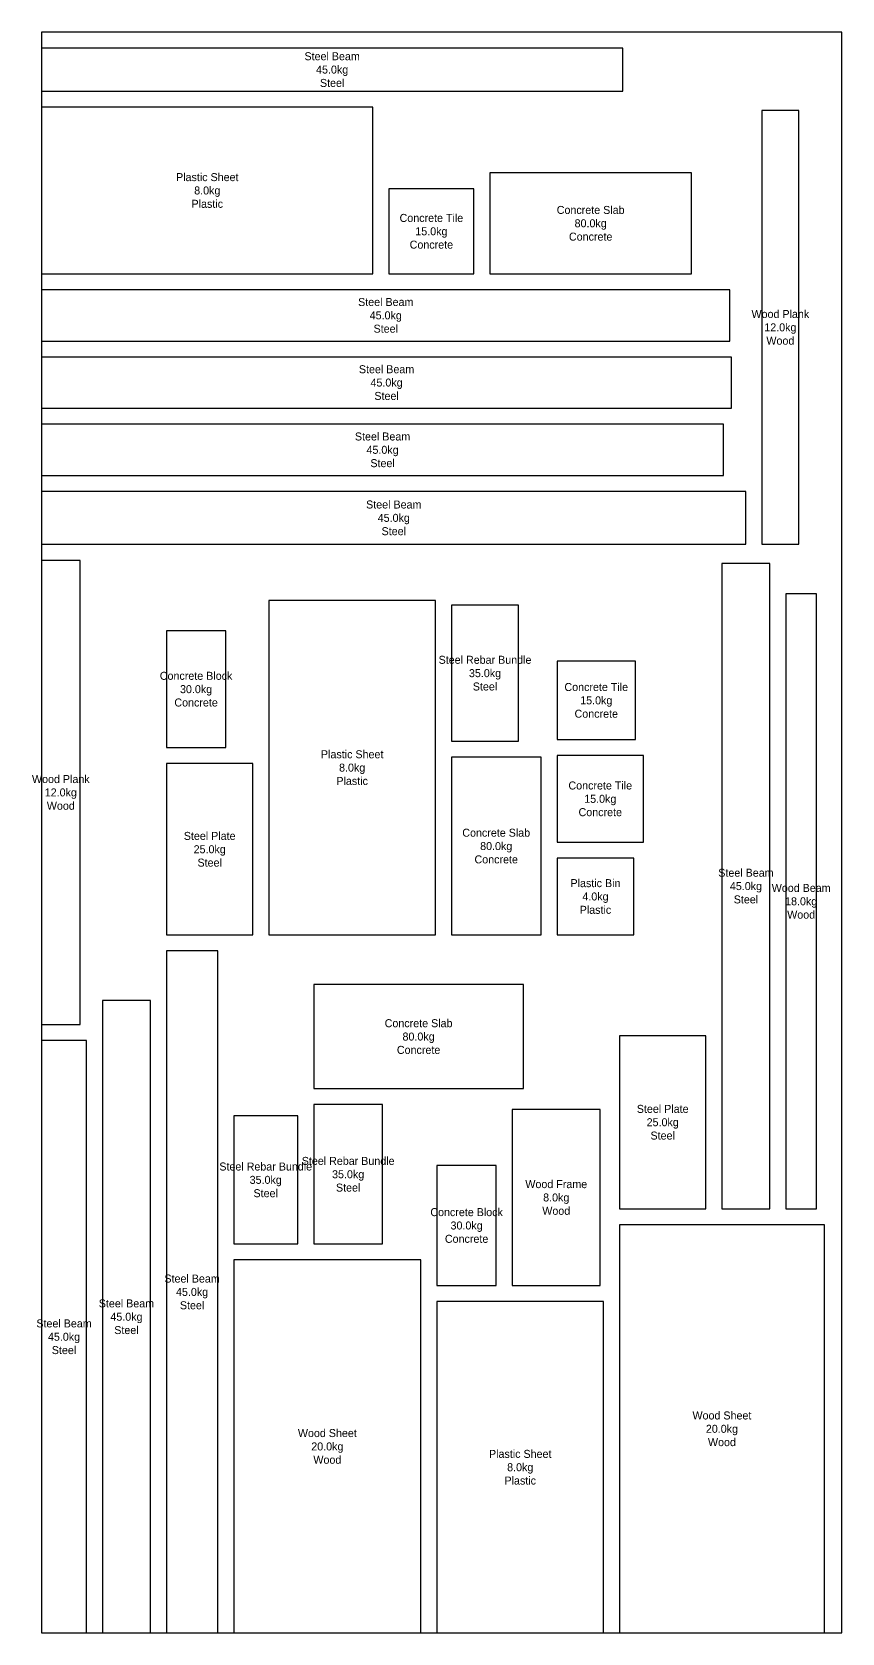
# Model space of a CAD drawing. Header units: metres. Extents: x -9 to 500, y 0 to 6375.
# Drawn here: x -6 to 500, y 5375 to 6375 of the extents above; entities that cross this region are included whole.
import ezdxf

# ---------------------------------------------------------------- set-up
doc = ezdxf.new("R2010")
doc.units = ezdxf.units.M

msp = doc.modelspace()

# ---------------------------------------------------------------- linework, layer by layer
for points in [[(0, 5375), (500, 5375), (500, 6375), (0, 6375), (0, 5375)], [(0, 6338), (363, 6338), (363, 6365), (0, 6365), (0, 6338)], [(0, 6224), (207, 6224), (207, 6328), (0, 6328), (0, 6224)], [(450, 6055), (473, 6055), (473, 6326), (450, 6326), (450, 6055)], [(280, 6224), (406, 6224), (406, 6287), (280, 6287), (280, 6224)], [(217, 6224), (270, 6224), (270, 6277), (217, 6277), (217, 6224)], [(0, 6182), (430, 6182), (430, 6214), (0, 6214), (0, 6182)], [(0, 6140), (431, 6140), (431, 6172), (0, 6172), (0, 6140)], [(0, 6098), (426, 6098), (426, 6130), (0, 6130), (0, 6098)], [(0, 6055), (440, 6055), (440, 6088), (0, 6088), (0, 6055)], [(0, 5755), (24, 5755), (24, 6045), (0, 6045), (0, 5755)], [(425, 5640), (455, 5640), (455, 6043), (425, 6043), (425, 5640)], [(142, 5811), (246, 5811), (246, 6020), (142, 6020), (142, 5811)], [(465, 5640), (484, 5640), (484, 6024), (465, 6024), (465, 5640)], [(256, 5932), (298, 5932), (298, 6017), (256, 6017), (256, 5932)], [(78, 5928), (115, 5928), (115, 6001), (78, 6001), (78, 5928)], [(322, 5933), (371, 5933), (371, 5982), (322, 5982), (322, 5933)], [(256, 5811), (312, 5811), (312, 5922), (256, 5922), (256, 5811)], [(322, 5869), (376, 5869), (376, 5923), (322, 5923), (322, 5869)], [(78, 5811), (132, 5811), (132, 5918), (78, 5918), (78, 5811)], [(322, 5811), (370, 5811), (370, 5859), (322, 5859), (322, 5811)], [(78, 5375), (110, 5375), (110, 5801), (78, 5801), (78, 5375)], [(170, 5715), (301, 5715), (301, 5780), (170, 5780), (170, 5715)], [(38, 5375), (68, 5375), (68, 5770), (38, 5770), (38, 5375)], [(0, 5375), (28, 5375), (28, 5745), (0, 5745), (0, 5375)], [(361, 5640), (415, 5640), (415, 5748), (361, 5748), (361, 5640)], [(170, 5618), (213, 5618), (213, 5705), (170, 5705), (170, 5618)], [(294, 5592), (349, 5592), (349, 5702), (294, 5702), (294, 5592)], [(120, 5618), (160, 5618), (160, 5698), (120, 5698), (120, 5618)], [(247, 5592), (284, 5592), (284, 5667), (247, 5667), (247, 5592)], [(361, 5375), (489, 5375), (489, 5630), (361, 5630), (361, 5375)], [(120, 5375), (237, 5375), (237, 5608), (120, 5608), (120, 5375)], [(247, 5375), (351, 5375), (351, 5582), (247, 5582), (247, 5375)]]:
    msp.add_lwpolyline(points, close=True)

# ---------------------------------------------------------------- texts
at = {"char_height": 5, "attachment_point": 5}
for s, insert in [('Steel Beam\\P45.0kg\\PSteel', (181.5, 6351.5)), ('Plastic Sheet\\P8.0kg\\PPlastic', (103.5, 6276)), ('Concrete Tile\\P15.0kg\\PConcrete', (243.5, 6250.5)), ('Concrete Slab\\P80.0kg\\PConcrete', (343, 6255.5)), ('Steel Beam\\P45.0kg\\PSteel', (215, 6198)), ('Wood Plank\\P12.0kg\\PWood', (461.5, 6190.5)), ('Steel Beam\\P45.0kg\\PSteel', (215.5, 6156)), ('Steel Beam\\P45.0kg\\PSteel', (213, 6114)), ('Steel Beam\\P45.0kg\\PSteel', (220, 6071.5)), ('Steel Rebar Bundle\\P35.0kg\\PSteel', (277, 5974.5)), ('Concrete Block\\P30.0kg\\PConcrete', (96.5, 5964.5)), ('Concrete Tile\\P15.0kg\\PConcrete', (346.5, 5957.5)), ('Plastic Sheet\\P8.0kg\\PPlastic', (194, 5915.5)), ('Wood Plank\\P12.0kg\\PWood', (12, 5900)), ('Concrete Tile\\P15.0kg\\PConcrete', (349, 5896)), ('Steel Plate\\P25.0kg\\PSteel', (105, 5864.5)), ('Concrete Slab\\P80.0kg\\PConcrete', (284, 5866.5)), ('Steel Beam\\P45.0kg\\PSteel', (440, 5841.5)), ('Plastic Bin\\P4.0kg\\PPlastic', (346, 5835)), ('Wood Beam\\P18.0kg\\PWood', (474.5, 5832)), ('Concrete Slab\\P80.0kg\\PConcrete', (235.5, 5747.5)), ('Steel Plate\\P25.0kg\\PSteel', (388, 5694)), ('Steel Rebar Bundle\\P35.0kg\\PSteel', (191.5, 5661.5)), ('Steel Rebar Bundle\\P35.0kg\\PSteel', (140, 5658)), ('Wood Frame\\P8.0kg\\PWood', (321.5, 5647)), ('Concrete Block\\P30.0kg\\PConcrete', (265.5, 5629.5)), ('Steel Beam\\P45.0kg\\PSteel', (94, 5588)), ('Steel Beam\\P45.0kg\\PSteel', (53, 5572.5)), ('Steel Beam\\P45.0kg\\PSteel', (14, 5560)), ('Wood Sheet\\P20.0kg\\PWood', (425, 5502.5)), ('Wood Sheet\\P20.0kg\\PWood', (178.5, 5491.5)), ('Plastic Sheet\\P8.0kg\\PPlastic', (299, 5478.5))]:
    msp.add_mtext(s, dxfattribs=dict(at, insert=insert))

doc.saveas('drawing.dxf')
